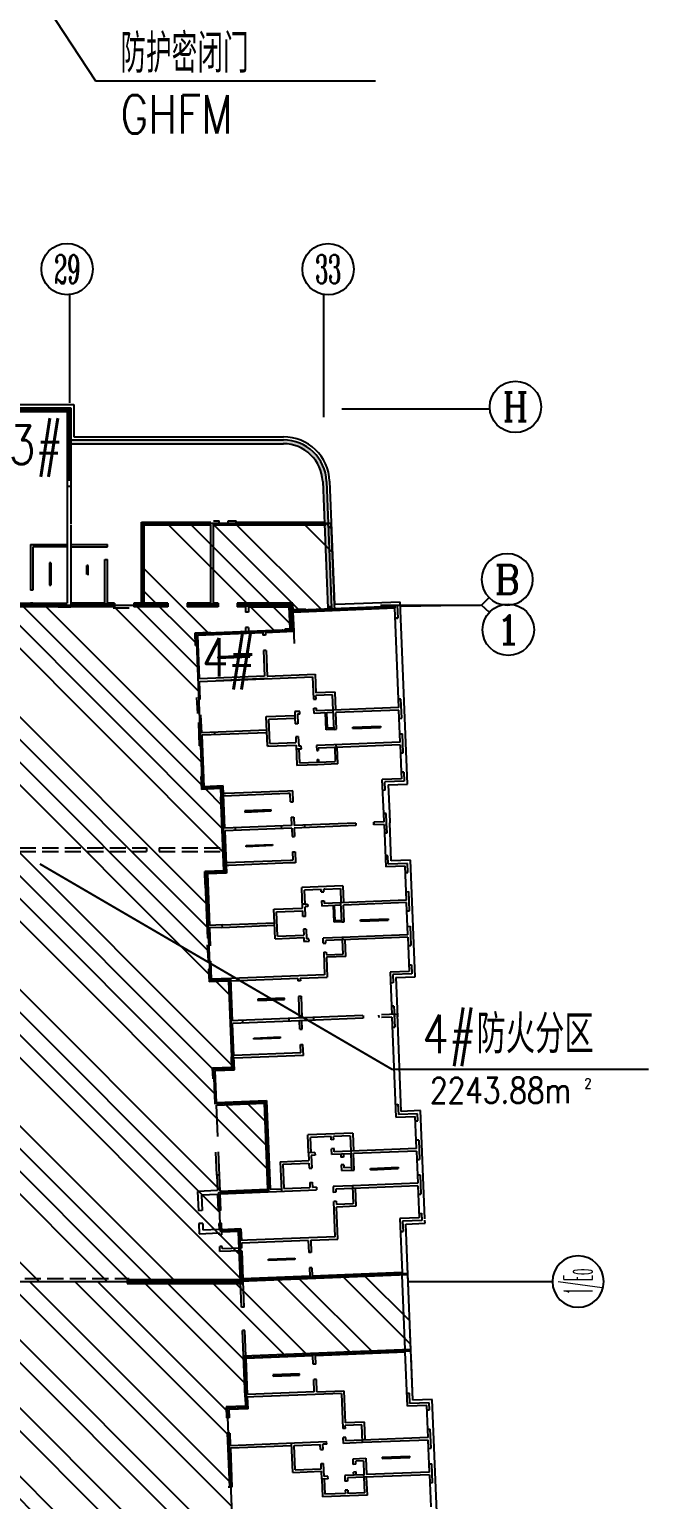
# Model space of a CAD drawing. Extents: x 634182 to 802382, y -1101880 to -864080.
# Drawn here: x 674471 to 684108, y -1045195 to -1022314 of the extents above; entities that cross this region are included whole.
import ezdxf
from ezdxf.enums import TextEntityAlignment as Align

# ---------------------------------------------------------------- set-up
doc = ezdxf.new("R2010")
doc.units = 0
doc.header["$LTSCALE"] = 1000
doc.header["$MEASUREMENT"] = 0
doc.linetypes.add('DASH', pattern=[0.35, 0.25, -0.1])
doc.layers.get('0').update_dxf_attribs({"linetype": 'CONTINUOUS'})
for name, color, linetype in [('AXIS', 3, 'CONTINUOUS'), ('AXIS_TEXT', 7, 'CONTINUOUS'), ('PUB_DIM', 3, 'CONTINUOUS'), ('PUB_TEXT', 7, 'CONTINUOUS'), ('防火分區线', 2, 'CONTINUOUS')]:
    doc.layers.add(name, color=color, linetype=linetype)
doc.styles.add('COMPLEX', font='COMPLEX')
doc.styles.add('DIM_FONT', font='simplex.shx', dxfattribs={"width": 0.8})
doc.styles.add('HZTXT', font='simplex', dxfattribs={"width": 0.8, "bigfont": 'sfont'})
doc.styles.add('Z', font='romans', dxfattribs={"width": 0.8, "bigfont": 'z'})

# ---------------------------------------------------------------- blocks, each defined once
blk = doc.blocks.new('_AXISO')
blk.add_circle((0, 0), 0.5)
at = {"layer": 'AXIS_TEXT', "style": 'COMPLEX', "width": 1.041667}
blk.add_attdef('A', text='', height=0.56, dxfattribs=at).set_placement((-0.25, -0.28), (0.25, -0.28), align=Align.FIT)
blk = doc.blocks.new('_AXISO2')
blk.add_line((0.354, 0.146), (0.5, 0))
blk.add_circle((0, 0.5), 0.5)
at = {"layer": 'AXIS_TEXT', "style": 'COMPLEX', "width": 1.041667}
blk.add_attdef('A', text='', height=0.56, dxfattribs=at).set_placement((-0.25, 0.22), (0.25, 0.22), align=Align.FIT)

msp = doc.modelspace()

# ---------------------------------------------------------------- hatches: boundary and pattern name
at = {"linetype": 'Continuous'}
h = msp.add_hatch(color=256, dxfattribs=at)
h.paths.add_polyline_path([(675116.645, -1028722.39), (675116.645, -1028762.39), (676236.73, -1028762.39), (676236.73, -1028722.39)])
h.paths.add_polyline_path([(676236.73, -1028722.39), (676236.73, -1028762.39), (677316.73, -1028762.39), (677316.73, -1028722.39)])
h.paths.add_polyline_path([(677316.73, -1028722.39), (677316.73, -1028762.39), (678396.73, -1028762.39), (678396.73, -1028722.39)])
h.paths.add_polyline_path([(676236.73, -1028722.39), (676236.73, -1028702.39), (675116.645, -1028702.39), (675116.645, -1028722.39)])
h.paths.add_polyline_path([(677316.73, -1028722.39), (677316.73, -1028702.39), (676236.73, -1028702.39), (676236.73, -1028722.39)])
h.paths.add_polyline_path([(678396.73, -1028722.39), (678396.73, -1028702.39), (677316.73, -1028702.39), (677316.73, -1028722.39)])
h = msp.add_hatch(color=256, dxfattribs=at)
h.paths.add_polyline_path([(678585.477, -1028722.39, 0.061158218), (678422.578, -1028702.39), (678396.73, -1028702.39), (678396.73, -1028722.39)])
h.paths.add_polyline_path([(679076.58, -1029377.59), (679096.596, -1029377.59), (679095.434, -1029348.714, 0.061158218), (679068.9, -1029186.751)])
h = msp.add_hatch(color=256, dxfattribs=at)
h.paths.add_polyline_path([(679075.45, -1029349.518), (679068.9, -1029186.751, 0.26653533), (678585.477, -1028722.39), (678422.578, -1028722.39, -0.402481822)], flags=17)
h.paths.add_polyline_path([(678422.578, -1028722.39), (678396.73, -1028722.39), (678396.73, -1028762.39), (678422.578, -1028762.39, -0.402481822), (679035.482, -1029351.126), (679036.547, -1029377.59), (679076.58, -1029377.59), (679075.45, -1029349.518, 0.402481822)])
h = msp.add_hatch(color=256, dxfattribs=at)
h.paths.add_polyline_path([(679076.58, -1029377.59), (679036.547, -1029377.59), (679061.69, -1030002.39), (679101.723, -1030002.39)])
h.paths.add_polyline_path([(679096.596, -1029377.59), (679076.58, -1029377.59), (679101.723, -1030002.39), (679121.739, -1030002.39)])
h.paths.add_polyline_path([(679121.739, -1030002.39), (679101.723, -1030002.39), (679153.232, -1031282.39), (679173.249, -1031282.39)])
h.paths.add_polyline_path([(679101.723, -1030002.39), (679061.69, -1030002.39), (679113.2, -1031282.39), (679153.232, -1031282.39)])
msp.add_hatch(color=256, dxfattribs=at).paths.add_polyline_path([(679174.724, -1031319.05), (679173.249, -1031282.39), (679113.2, -1031282.39), (679114.772, -1031321.463)])
at = {"layer": '防火分區线'}
h = msp.add_hatch(dxfattribs=at)
h.set_pattern_fill('ANSI34', color=256, scale=2000, angle=90, style=0)
h.set_pattern_definition([(135, (652723.1, -836408.6), (-1060.66, -1060.66), []), (135, (652723.1, -836055), (-1060.66, -1060.66), []), (135, (652723.1, -835701.4), (-1060.66, -1060.66), []), (135, (652723.1, -835347.9), (-1060.66, -1060.66), [])])
h.paths.add_polyline_path([(677466.598, -1034108.553), (677165.729, -1034120.637), (677069.393, -1031722.066), (678569.29, -1031661.722), (678557.275, -1031362.57), (679223.334, -1031335.818), (679220.605, -1031267.872), (679169.778, -1030002.39), (676236.73, -1030002.39), (676236.73, -1031282.39), (672756.645, -1031282.39), (672756.645, -1030982.39), (670956.645, -1030982.39), (670956.645, -1029722.39), (670266.645, -1029722.39), (670266.645, -1030982.39), (670266.645, -1031282.39), (669392.224, -1031282.39), (669392.224, -1041800.258), (672152.224, -1041800.258), (672152.224, -1040780.258), (673352.224, -1040780.258), (673352.224, -1041800.258), (677775.528, -1041800.258), (677774.809, -1041782.359), (677743.507, -1041002.985), (677443.748, -1041015.025), (677419.669, -1040415.508), (678199.041, -1040384.206), (678143.659, -1039005.317), (677364.287, -1039036.62), (677342.616, -1038497.055), (677642.374, -1038485.016), (677586.995, -1037106.133), (677287.236, -1037118.165), (677219.815, -1035439.524), (677519.572, -1035427.485)])
h = msp.add_hatch(dxfattribs=at)
h.set_pattern_fill('ANSI32', color=256, scale=2000, angle=90, style=0)
h.set_pattern_definition([(135, (679150.15, -767878.8), (-530.33, -530.33), []), (135, (679150.15, -767525.26), (-530.33, -530.33), [])])
edge = h.paths.add_edge_path()
edge.add_line((672152.224, -1041800.258), (669392.224, -1041800.258))
edge.add_line((669392.224, -1041800.258), (669392.224, -1045280.258))
edge.add_line((669392.224, -1045280.258), (669812.224, -1045280.258))
edge.add_line((669812.224, -1045280.258), (669812.224, -1045460.258))
edge.add_arc((669812.224, -1045760.258), 300, 0, 90, ccw=False)
edge.add_line((670112.224, -1045760.258), (670292.224, -1045760.258))
edge.add_line((670292.224, -1045760.258), (670292.224, -1049360.258))
edge.add_line((670292.224, -1049360.258), (671732.224, -1049360.258))
edge.add_line((671732.224, -1049360.258), (671732.224, -1049060.258))
edge.add_line((671732.224, -1049060.258), (674072.224, -1049060.258))
edge.add_line((674072.224, -1049060.258), (674072.224, -1052008.258))
edge.add_line((674072.224, -1052008.258), (674080.224, -1052008.258))
edge.add_line((674080.224, -1052008.258), (674080.224, -1055101.698))
edge.add_arc((673282.224, -1054287.575), 1140, 294.4021078, 314.427004, ccw=False)
edge.add_arc((674852.148, -1057748.115), 2660, 114.4021078, 183.5224956)
edge.add_line((672197.173, -1057911.547), (673655.391, -1057854.763))
edge.add_line((673655.391, -1057854.763), (673916.438, -1063016.524))
edge.add_line((673916.438, -1063016.524), (675255.423, -1062964.383))
edge.add_line((675255.423, -1062964.383), (675054.39, -1057800.959))
edge.add_line((675054.39, -1057800.959), (675032.541, -1057240.712))
edge.add_line((675032.541, -1057240.712), (676411.496, -1057187.014))
edge.add_line((676411.496, -1057187.014), (676377.254, -1056307.681))
edge.add_line((676377.254, -1056307.681), (678175.829, -1056237.643))
edge.add_line((678175.829, -1056237.643), (678047.974, -1053060.472))
edge.add_line((678047.974, -1053060.472), (677927.738, -1053065.302))
edge.add_line((677927.738, -1053065.302), (677831.422, -1050667.235))
edge.add_line((677831.422, -1050667.235), (678131.182, -1050655.195))
edge.add_line((678131.182, -1050655.195), (678078.208, -1049336.256))
edge.add_line((678078.208, -1049336.256), (677778.449, -1049348.295))
edge.add_line((677778.449, -1049348.295), (677711.028, -1047669.654))
edge.add_line((677711.028, -1047669.654), (678010.785, -1047657.615))
edge.add_line((678010.785, -1047657.615), (677955.402, -1046278.732))
edge.add_line((677955.402, -1046278.732), (677655.644, -1046290.772))
edge.add_line((677655.644, -1046290.772), (677554.512, -1043772.802))
edge.add_line((677554.512, -1043772.802), (677854.27, -1043760.762))
edge.add_line((677854.27, -1043760.762), (677822.967, -1042981.388))
edge.add_line((677822.967, -1042981.388), (680408.883, -1042877.527))
edge.add_line((680408.883, -1042877.527), (680360.725, -1041678.498))
edge.add_line((680360.725, -1041678.498), (677774.809, -1041782.359))
edge.add_line((677774.809, -1041782.359), (677775.528, -1041800.258))
edge.add_line((677775.528, -1041800.258), (673352.224, -1041800.258))
edge.add_line((673352.224, -1041800.258), (673352.224, -1040780.258))
edge.add_line((673352.224, -1040780.258), (672152.224, -1040780.258))
edge.add_line((672152.224, -1040780.258), (672152.224, -1041800.258))

# ---------------------------------------------------------------- linework, layer by layer
for p, q in [((673260.973, -1019688.548), (675500.191, -1023117.288)), ((675500.191, -1023117.288), (679856.534, -1023117.288)), ((672808.645, -1028154.39), (675164.645, -1028154.39)), ((672856.645, -1028202.39), (675116.645, -1028202.39)), ((674916.645, -1028202.39), (674916.645, -1028262.39)), ((675116.645, -1028202.39), (675116.645, -1030012.39)), ((675164.645, -1028154.39), (675164.645, -1028654.39)), ((673936.645, -1028262.39), (675056.645, -1028262.39)), ((675056.645, -1028262.39), (675056.645, -1031242.39)), ((675116.645, -1028702.39), (678424.156, -1028702.39)), ((675164.645, -1028654.39), (678424.156, -1028654.39)), ((675116.645, -1028762.39), (678424.156, -1028762.39)), ((675056.645, -1029322.39), (675116.645, -1029322.39)), ((679035.482, -1029351.126), (679114.772, -1031321.463)), ((679095.434, -1029348.714), (679174.724, -1031319.05)), ((679143.395, -1029346.783), (679220.677, -1031267.212)), ((675056.645, -1029422.39), (675116.645, -1029422.39)), ((675116.645, -1030032.39), (675116.645, -1031302.39)), ((675116.645, -1030032.39), (675116.645, -1031302.39)), ((676216.73, -1029982.39), (677296.747, -1029982.39)), ((676216.73, -1031242.39), (676216.73, -1029982.39)), ((676256.73, -1030022.39), (677296.745, -1030022.39)), ((676256.73, -1031242.39), (676256.73, -1030022.39)), ((677296.731, -1030302.39), (677296.745, -1030022.39)), ((677336.73, -1029962.39), (677426.73, -1029962.39)), ((677336.73, -1030022.39), (679082.511, -1030022.39)), ((677336.73, -1031242.39), (677336.73, -1030022.39)), ((677426.73, -1030002.39), (677426.73, -1029962.39)), ((677426.73, -1030002.39), (677566.73, -1030002.39)), ((677566.73, -1030002.39), (677566.73, -1029962.39)), ((677566.73, -1029962.39), (677686.73, -1029962.39)), ((677686.73, -1029982.39), (677686.73, -1029962.39)), ((677686.73, -1029982.39), (679080.902, -1029982.39)), ((677296.73, -1031242.39), (677296.73, -1030302.39)), ((674486.645, -1030328.39), (674486.645, -1031042.39)), ((674486.645, -1030328.39), (675056.645, -1030328.39)), ((674526.645, -1030368.39), (674526.645, -1031042.39)), ((675056.645, -1030368.39), (674526.645, -1030368.39)), ((674916.645, -1030328.39), (675056.645, -1030328.39)), ((675056.645, -1030368.39), (674916.645, -1030368.39)), ((675116.641, -1030328.39), (675686.645, -1030328.39)), ((675116.641, -1030368.39), (675686.645, -1030368.39)), ((675686.645, -1030368.39), (675686.645, -1030328.39)), ((674786.645, -1030618.39), (674786.645, -1030962.39)), ((674806.645, -1030618.39), (674786.645, -1030618.39)), ((674806.645, -1030618.39), (674806.645, -1030962.39)), ((675386.641, -1030656.39), (675366.641, -1030656.39)), ((675366.641, -1030799.16), (675366.641, -1030656.39)), ((675386.641, -1030806.39), (675386.641, -1030656.39)), ((675646.645, -1031262.39), (675646.645, -1030562.39)), ((675646.645, -1030562.39), (675686.645, -1030562.39)), ((675686.645, -1031262.39), (675686.645, -1030562.39)), ((674786.645, -1030962.39), (674806.645, -1030962.39)), ((674526.645, -1031042.39), (674486.645, -1031042.39)), ((680241.045, -1031226.887), (679241.992, -1031267.013)), ((680355.124, -1034060.593), (680241.045, -1031226.887)), ((674026.645, -1031242.39), (674486.645, -1031242.39)), ((675116.645, -1031302.39), (674026.645, -1031302.39)), ((674526.645, -1031242.39), (674486.645, -1031242.39)), ((674486.645, -1031242.39), (674486.645, -1031242.39)), ((674526.645, -1031242.39), (674526.645, -1031242.39)), ((674526.645, -1031242.39), (674926.645, -1031242.39)), ((674916.645, -1031242.39), (674916.645, -1031302.39)), ((674916.645, -1031242.39), (675056.645, -1031242.39)), ((674916.645, -1031302.39), (675116.645, -1031302.39)), ((674926.645, -1031242.39), (675056.645, -1031242.39)), ((674926.645, -1031302.39), (675116.645, -1031302.39)), ((675636.645, -1031242.39), (675116.645, -1031242.39)), ((675796.687, -1031302.39), (675116.645, -1031302.39)), ((675796.687, -1031242.39), (675676.645, -1031242.39)), ((676216.73, -1031242.39), (676096.687, -1031242.39)), ((676626.73, -1031302.39), (676096.687, -1031302.39)), ((676626.73, -1031242.39), (676256.73, -1031242.39)), ((676626.73, -1031242.39), (676626.73, -1031302.39)), ((676926.73, -1031242.39), (676926.73, -1031302.39)), ((677296.73, -1031242.39), (676926.73, -1031242.39)), ((677406.671, -1031302.39), (676926.73, -1031302.39)), ((677406.671, -1031242.39), (677336.73, -1031242.39)), ((677406.671, -1031242.39), (677406.671, -1031302.39)), ((678571.186, -1031242.39), (677706.671, -1031242.39)), ((677706.671, -1031242.39), (677706.671, -1031302.39)), ((677832.73, -1031302.39), (677706.671, -1031302.39)), ((677832.73, -1031302.39), (677832.73, -1031382.386)), ((677880.73, -1031382.386), (677832.73, -1031382.386)), ((677880.73, -1031302.39), (677880.73, -1031382.386)), ((677880.73, -1031302.39), (678513.519, -1031302.39)), ((678527.242, -1031643.398), (678513.519, -1031302.39)), ((678536.488, -1031343.388), (678766.303, -1031334.158)), ((678548.528, -1031643.146), (678536.488, -1031343.388)), ((678558.826, -1031682.16), (678542.336, -1031272.39)), ((678596.402, -1031869.018), (678571.186, -1031242.39)), ((678578.061, -1031381.75), (680156.789, -1031318.342)), ((678590.104, -1031681.509), (678578.061, -1031381.75)), ((678767.908, -1031374.125), (678766.303, -1031334.158)), ((679995.312, -1031284.795), (680195.151, -1031276.769)), ((679996.918, -1031324.763), (679995.312, -1031284.795)), ((680218.993, -1032867.094), (680156.789, -1031318.342)), ((680195.151, -1031276.769), (680203.178, -1031476.609)), ((677049.736, -1031703.344), (677289.543, -1031693.712)), ((677289.543, -1031693.712), (677291.148, -1031733.68)), ((677880.73, -1031622.386), (677832.73, -1031622.386)), ((677832.73, -1031622.386), (677832.73, -1031670.381)), ((677880.73, -1031622.386), (677880.73, -1031670.381)), ((678144.463, -1031699.407), (678590.104, -1031681.509)), ((678548.528, -1031643.146), (678448.609, -1031647.159)), ((678448.609, -1031647.159), (678450.214, -1031687.127)), ((680203.178, -1031476.609), (680163.21, -1031478.214)), ((680163.21, -1031478.214), (680203.178, -1031476.609)), ((677057.763, -1031903.183), (677049.736, -1031703.344)), ((677057.763, -1031903.183), (677097.731, -1031901.577)), ((677057.763, -1031903.183), (677097.731, -1031901.577)), ((677091.309, -1031741.706), (678104.495, -1031701.013)), ((677291.148, -1031733.68), (677091.309, -1031741.706)), ((677118.599, -1032421.16), (677091.309, -1031741.706)), ((678104.493, -1031701.013), (678104.493, -1031701.013)), ((678104.495, -1031701.013), (678106.101, -1031740.98)), ((678144.463, -1031699.407), (678146.068, -1031739.375)), ((677898.716, -1032061.271), (677405.074, -1032079.886)), ((677405.074, -1032079.886), (677405.877, -1032099.87)), ((677405.877, -1032099.87), (677899.518, -1032081.255)), ((677899.518, -1032081.255), (677898.716, -1032061.271)), ((678115.732, -1031980.787), (678131.785, -1032380.466)), ((678155.7, -1031979.182), (678171.753, -1032378.86)), ((678130.18, -1032340.498), (678131.785, -1032380.466)), ((678170.147, -1032338.893), (678171.753, -1032378.86)), ((678171.753, -1032378.86), (678917.152, -1032348.922)), ((678917.152, -1032348.922), (678928.79, -1032638.689)), ((678131.785, -1032380.466), (677118.599, -1032421.16)), ((677120.204, -1032461.127), (678878.789, -1032390.495)), ((677131.441, -1032740.902), (677120.204, -1032461.127)), ((678173.358, -1032418.828), (677379.995, -1032450.693)), ((678878.789, -1032390.495), (678892.835, -1032740.213)), ((678892.833, -1032740.213), (678932.8, -1032738.608)), ((679228.546, -1032626.649), (678928.79, -1032638.689)), ((679190.183, -1032668.222), (678930.392, -1032678.656)), ((678932.8, -1032738.608), (678930.392, -1032678.656)), ((679199.815, -1032908.029), (679190.183, -1032668.222)), ((679239.782, -1032906.424), (679228.546, -1032626.649)), ((680253.748, -1032735.694), (680213.78, -1032737.299)), ((680213.78, -1032737.299), (680253.748, -1032735.694)), ((680265.811, -1033035.35), (680253.748, -1032735.694)), ((677152.31, -1033260.483), (677141.073, -1032980.708)), ((678157.065, -1033009.958), (678602.706, -1032992.06)), ((678175.526, -1033469.588), (678157.065, -1033009.958)), ((678198.638, -1033048.321), (678604.311, -1033032.027)), ((678213.888, -1033428.015), (678198.638, -1033048.321)), ((678680.234, -1032928.897), (678600.298, -1032932.108)), ((678600.298, -1032932.108), (678604.311, -1033032.027)), ((678604.311, -1033032.027), (678607.923, -1033121.955)), ((678681.839, -1032968.865), (678641.871, -1032970.47)), ((678641.871, -1032970.47), (678647.891, -1033120.35)), ((678681.839, -1032968.865), (678680.234, -1032928.897)), ((678898.451, -1032880.101), (678938.419, -1032878.495)), ((678901.662, -1032960.036), (678898.451, -1032880.101)), ((679201.42, -1032947.997), (678901.662, -1032960.036)), ((678940.024, -1032918.463), (678938.419, -1032878.495)), ((680218.993, -1032867.094), (678940.024, -1032918.463)), ((679091.951, -1033212.603), (679081.517, -1032952.812)), ((679111.132, -1033191.816), (679101.5, -1032952.01)), ((679211.854, -1033207.787), (679199.815, -1032908.029)), ((680220.598, -1032907.062), (679241.388, -1032946.391)), ((679251.822, -1033206.182), (679241.388, -1032946.391)), ((680240.772, -1033406.655), (680220.598, -1032907.062)), ((680225.843, -1033036.956), (680265.811, -1033035.35)), ((677145.889, -1033100.612), (677105.921, -1033102.217)), ((677105.921, -1033102.217), (677145.889, -1033100.612)), ((677120.368, -1033461.927), (677105.921, -1033102.217)), ((678165.493, -1033219.789), (677152.31, -1033260.483)), ((678167.098, -1033259.757), (677153.915, -1033300.451)), ((677352.149, -1033252.456), (677353.754, -1033292.424)), ((678165.493, -1033219.789), (678165.493, -1033219.789)), ((678167.098, -1033259.757), (678167.098, -1033259.757)), ((678647.891, -1033120.35), (678607.923, -1033121.955)), ((679211.854, -1033207.787), (679091.951, -1033212.603)), ((679211.052, -1033187.803), (679111.132, -1033191.816)), ((679211.854, -1033207.787), (679251.822, -1033206.182)), ((679502.816, -1033176.085), (679934.468, -1033158.748)), ((679503.619, -1033196.069), (679502.816, -1033176.085)), ((679503.619, -1033196.069), (679935.271, -1033178.732)), ((679934.468, -1033158.748), (679935.271, -1033178.732)), ((680235.475, -1033276.762), (680275.443, -1033275.157)), ((680287.452, -1033574.817), (680275.443, -1033275.157)), ((677160.336, -1033460.322), (677120.368, -1033461.927)), ((677120.368, -1033461.927), (677160.336, -1033460.322)), ((677160.336, -1033460.322), (677120.368, -1033461.927)), ((677153.915, -1033300.451), (677186.02, -1034099.806)), ((678175.526, -1033469.588), (678621.167, -1033451.689)), ((678195.51, -1033468.785), (678175.526, -1033469.588)), ((678213.888, -1033428.015), (678619.561, -1033411.721)), ((678655.917, -1033320.188), (678615.949, -1033321.794)), ((678615.949, -1033321.794), (678619.561, -1033411.721)), ((678618.759, -1033391.737), (678619.561, -1033411.721)), ((678621.167, -1033451.689), (678634.009, -1033771.431)), ((678623.574, -1033511.641), (678703.51, -1033508.43)), ((678655.917, -1033320.188), (678661.937, -1033470.068)), ((678701.905, -1033468.462), (678661.937, -1033470.068)), ((678663.542, -1033510.035), (678672.371, -1033729.858)), ((678703.51, -1033508.43), (678701.905, -1033468.462)), ((679211.494, -1033447.995), (678941.711, -1033458.831)), ((678941.711, -1033458.831), (678944.922, -1033538.766)), ((680242.269, -1033446.627), (678963.301, -1033497.996)), ((678963.301, -1033497.996), (678964.906, -1033537.964)), ((680240.772, -1033406.655), (679211.494, -1033447.995)), ((679223.091, -1033487.562), (679231.92, -1033707.384)), ((679241.47, -1033446.791), (679243.075, -1033486.759)), ((679273.493, -1033745.747), (679263.059, -1033485.956)), ((680242.269, -1033446.627), (680259.524, -1033876.181)), ((678672.371, -1033729.858), (679231.92, -1033707.384)), ((678944.922, -1033538.766), (678964.906, -1033537.964)), ((678950.54, -1033678.653), (678970.524, -1033677.851)), ((678950.54, -1033678.653), (678952.146, -1033718.621)), ((679273.493, -1033745.747), (678953.751, -1033758.589)), ((678970.524, -1033677.851), (678972.13, -1033717.819)), ((680287.452, -1033574.817), (680247.482, -1033576.422)), ((680247.483, -1033576.422), (680287.452, -1033574.817)), ((677179.599, -1033939.935), (677139.632, -1033941.54)), ((677179.599, -1033939.935), (677139.632, -1033941.54)), ((677139.632, -1033941.54), (677147.658, -1034141.378)), ((678953.751, -1033758.589), (678634.009, -1033771.431)), ((680263.539, -1033976.2), (679963.781, -1033988.24)), ((680299.49, -1033874.576), (680259.522, -1033876.181)), ((680259.523, -1033876.181), (680299.49, -1033874.576)), ((680259.523, -1033876.181), (680263.539, -1033976.2)), ((680299.49, -1033874.576), (680305.112, -1034014.563)), ((677447.416, -1034129.339), (677147.658, -1034141.378)), ((677485.779, -1034087.767), (677186.02, -1034099.806)), ((677447.416, -1034129.339), (677452.633, -1034259.236)), ((677512.266, -1034747.24), (677485.779, -1034087.767)), ((677530.565, -1034206.065), (677490.597, -1034207.67)), ((678491.397, -1034207.506), (677492.203, -1034247.638)), ((678489.792, -1034167.537), (677530.562, -1034206.061)), ((678569.727, -1034164.328), (678489.792, -1034167.538)), ((678531.365, -1034205.901), (678491.397, -1034207.506)), ((678536.579, -1034335.796), (678531.365, -1034205.901)), ((678576.547, -1034334.191), (678569.727, -1034164.328)), ((679985.051, -1034517.812), (679963.781, -1033988.24)), ((680010.571, -1034156.497), (679970.603, -1034158.103)), ((680305.112, -1034014.563), (680005.354, -1034026.602)), ((680010.571, -1034156.497), (680005.354, -1034026.602)), ((680055.242, -1034072.637), (680355.124, -1034060.593)), ((680055.242, -1034072.637), (680072.98, -1034514.281)), ((677452.633, -1034259.236), (677492.601, -1034257.631)), ((677493.57, -1035278.413), (677452.636, -1034259.236)), ((678536.579, -1034335.796), (678576.547, -1034334.191)), ((678233.294, -1034458.066), (677821.626, -1034474.6)), ((677821.626, -1034474.6), (677822.429, -1034494.584)), ((677822.429, -1034494.584), (678234.097, -1034478.05)), ((678234.097, -1034478.05), (678233.294, -1034458.066)), ((678546.211, -1034575.603), (678586.179, -1034573.998)), ((678546.211, -1034575.603), (678586.179, -1034573.998)), ((678546.211, -1034575.603), (678551.428, -1034705.503)), ((678546.214, -1034575.603), (678546.211, -1034575.603)), ((678586.179, -1034573.998), (678591.396, -1034703.897)), ((678586.181, -1034573.998), (678586.179, -1034573.998)), ((679550.772, -1034665.365), (678591.396, -1034703.897)), ((679550.772, -1034665.365), (679552.377, -1034705.324)), ((679990.268, -1034647.713), (679830.397, -1034654.134)), ((679830.397, -1034654.134), (679832.002, -1034694.093)), ((679832.004, -1034694.093), (679830.399, -1034654.134)), ((679985.051, -1034517.812), (680025.018, -1034516.207)), ((680025.019, -1034516.207), (679985.051, -1034517.813)), ((679990.268, -1034647.713), (679985.051, -1034517.813)), ((680031.038, -1034666.087), (680025.019, -1034516.207)), ((680037.06, -1034815.962), (680031.038, -1034666.087)), ((680072.98, -1034514.281), (680079, -1034664.161)), ((680102.766, -1035255.677), (680079, -1034664.16)), ((678551.428, -1034705.503), (677512.266, -1034747.24)), ((678553.033, -1034745.462), (677513.873, -1034787.199)), ((677513.873, -1034787.199), (677540.36, -1035446.667)), ((677672.137, -1034740.814), (677673.742, -1034780.782)), ((678391.557, -1034711.918), (678393.162, -1034751.887)), ((678553.033, -1034745.462), (678558.25, -1034875.357)), ((678558.25, -1034875.357), (678598.218, -1034873.752)), ((678558.25, -1034875.358), (678598.218, -1034873.753)), ((678558.25, -1034875.358), (678598.218, -1034873.753)), ((678558.253, -1034875.358), (678558.25, -1034875.358)), ((678558.253, -1034875.357), (678598.221, -1034873.752)), ((679552.377, -1034705.324), (678593.001, -1034743.857)), ((678593.001, -1034743.857), (678598.218, -1034873.752)), ((678598.221, -1034873.752), (678598.218, -1034873.753)), ((678751.272, -1034697.47), (678752.878, -1034737.44)), ((679991.875, -1034687.672), (679832.002, -1034694.093)), ((679991.875, -1034687.672), (680018.362, -1035347.139)), ((679997.092, -1034817.567), (680037.06, -1034815.962)), ((680037.06, -1034815.962), (679997.092, -1034817.567)), ((676492.224, -1035050.258), (676492.224, -1035110.258)), ((677843.297, -1035014.161), (678254.965, -1034997.627)), ((677844.099, -1035034.145), (677843.297, -1035014.161)), ((678255.768, -1035017.611), (677844.099, -1035034.145)), ((678254.965, -1034997.627), (678255.768, -1035017.611)), ((678567.882, -1035115.165), (678607.85, -1035113.559)), ((678567.885, -1035115.164), (678607.852, -1035113.559)), ((678567.885, -1035115.164), (678573.102, -1035245.059)), ((678607.852, -1035113.559), (678614.675, -1035283.422)), ((677533.538, -1035276.804), (677493.57, -1035278.409)), ((677493.57, -1035278.413), (677533.538, -1035276.808)), ((677498.787, -1035408.305), (677493.57, -1035278.409)), ((678533.134, -1035246.665), (677533.94, -1035286.796)), ((677575.512, -1035325.159), (677535.545, -1035326.764)), ((678534.739, -1035286.634), (677575.51, -1035325.163)), ((678573.102, -1035245.059), (678533.134, -1035246.665)), ((678614.675, -1035283.422), (678534.739, -1035286.633)), ((680051.508, -1035175.672), (680011.54, -1035177.277)), ((680318.121, -1035335.1), (680018.362, -1035347.139)), ((680056.785, -1035307.06), (680051.508, -1035175.672)), ((680356.483, -1035293.526), (680056.785, -1035307.06)), ((680402.518, -1035243.638), (680102.766, -1035255.677)), ((680339.39, -1035864.675), (680318.121, -1035335.1)), ((680362.101, -1035433.406), (680356.483, -1035293.526)), ((680475.398, -1037058.179), (680402.518, -1035243.638)), ((677498.787, -1035408.305), (677199.029, -1035420.344)), ((677207.055, -1035620.186), (677199.029, -1035420.344)), ((677540.36, -1035446.667), (677240.602, -1035458.707)), ((677240.602, -1035458.707), (677272.707, -1036258.064)), ((680322.133, -1035435.011), (680362.101, -1035433.406)), ((677247.023, -1035618.581), (677207.055, -1035620.186)), ((677247.023, -1035618.581), (677207.055, -1035620.186)), ((677207.055, -1035620.186), (677240.766, -1036459.507)), ((679349.746, -1035644.213), (678710.261, -1035669.898)), ((678710.663, -1035679.89), (678710.261, -1035669.898)), ((678723.103, -1035989.64), (678710.663, -1035679.89)), ((679011.625, -1035697.826), (678751.834, -1035708.26)), ((678760.663, -1035928.083), (678751.834, -1035708.26)), ((679013.23, -1035737.794), (679011.625, -1035697.826)), ((679013.23, -1035737.794), (679053.198, -1035736.188)), ((679071.577, -1035695.418), (679051.593, -1035696.221)), ((679053.198, -1035736.188), (679051.593, -1035696.221)), ((679071.577, -1035695.418), (679311.383, -1035685.786)), ((679071.577, -1035695.418), (679071.577, -1035695.418)), ((679071.577, -1035695.418), (679071.577, -1035695.418)), ((679091.56, -1035694.615), (679091.56, -1035694.615)), ((679311.383, -1035685.786), (679320.212, -1035905.609)), ((679349.746, -1035644.213), (679360.18, -1035904.004)), ((680334.177, -1035734.879), (680374.145, -1035733.274)), ((680386.181, -1036032.932), (680374.145, -1035733.274)), ((678277.463, -1036007.539), (678723.103, -1035989.64)), ((678285.89, -1036217.369), (678277.463, -1036007.539)), ((678319.036, -1036045.901), (678724.709, -1036029.608)), ((678760.663, -1035928.083), (678720.696, -1035929.688)), ((678728.321, -1036119.535), (678724.709, -1036029.608)), ((678760.663, -1035928.083), (678800.631, -1035926.478)), ((678760.663, -1035928.083), (678760.663, -1035928.083)), ((678802.236, -1035966.445), (678762.269, -1035968.051)), ((678768.288, -1036117.93), (678762.269, -1035968.051)), ((678800.631, -1035926.478), (678802.236, -1035966.445)), ((679018.849, -1035877.681), (679058.816, -1035876.076)), ((679018.849, -1035877.681), (679022.059, -1035957.616)), ((679321.817, -1035945.577), (679022.059, -1035957.616)), ((679058.816, -1035876.076), (679060.422, -1035916.043)), ((680339.39, -1035864.675), (679060.422, -1035916.043)), ((679212.348, -1036210.183), (679201.914, -1035950.393)), ((679231.53, -1036189.397), (679221.898, -1035949.59)), ((679332.252, -1036205.367), (679320.212, -1035905.609)), ((680340.996, -1035904.642), (679361.785, -1035943.972)), ((679372.219, -1036203.762), (679361.785, -1035943.972)), ((680361.062, -1036404.24), (680340.996, -1035904.642)), ((680346.213, -1036034.537), (680386.181, -1036032.932)), ((677472.546, -1036250.038), (677272.707, -1036258.064)), ((677464.16, -1036290.406), (678287.496, -1036257.337)), ((677472.546, -1036250.037), (678285.89, -1036217.369)), ((677472.546, -1036250.037), (677472.546, -1036250.037)), ((677474.151, -1036290.005), (677472.546, -1036250.037)), ((678295.923, -1036467.168), (678285.89, -1036217.369)), ((678334.286, -1036425.595), (678319.036, -1036045.901)), ((678768.288, -1036117.93), (678728.321, -1036119.535)), ((679332.252, -1036205.367), (679212.348, -1036210.183)), ((679331.449, -1036185.384), (679231.53, -1036189.397)), ((679332.252, -1036205.367), (679372.219, -1036203.762)), ((679623.106, -1036173.669), (680054.758, -1036156.332)), ((679623.909, -1036193.653), (679623.106, -1036173.669)), ((679623.909, -1036193.653), (680055.561, -1036176.316)), ((680054.758, -1036156.332), (680055.561, -1036176.316)), ((677280.734, -1036457.901), (677240.766, -1036459.506)), ((677240.766, -1036459.507), (677280.734, -1036457.902)), ((677280.734, -1036457.902), (677240.766, -1036459.507)), ((677474.151, -1036290.005), (677274.313, -1036298.031)), ((677274.313, -1036298.031), (677285.549, -1036577.804)), ((677280.734, -1036457.902), (677280.734, -1036457.902)), ((678295.923, -1036467.168), (678741.564, -1036449.269)), ((678334.286, -1036425.595), (678739.959, -1036409.302)), ((678776.315, -1036317.769), (678736.347, -1036319.374)), ((678736.347, -1036319.374), (678739.959, -1036409.302)), ((678741.564, -1036449.269), (678743.972, -1036509.221)), ((678776.315, -1036317.769), (678782.334, -1036467.648)), ((678822.302, -1036466.043), (678782.334, -1036467.648)), ((678823.908, -1036506.01), (678822.302, -1036466.043)), ((679331.891, -1036445.575), (679042.125, -1036457.214)), ((679045.336, -1036537.149), (679042.125, -1036457.214)), ((680362.667, -1036444.207), (679083.698, -1036495.576)), ((679085.303, -1036535.544), (679083.698, -1036495.576)), ((680361.062, -1036404.24), (679331.891, -1036445.575)), ((679341.883, -1036445.174), (679343.489, -1036485.142)), ((679352.318, -1036704.965), (679343.489, -1036485.142)), ((679393.891, -1036743.327), (679383.456, -1036483.537)), ((680355.844, -1036274.344), (680395.812, -1036272.738)), ((680362.667, -1036444.207), (680383.937, -1036973.781)), ((680395.812, -1036272.738), (680407.851, -1036572.49)), ((677225.598, -1036580.213), (677225.598, -1036580.213)), ((678743.972, -1036509.221), (678823.908, -1036506.01)), ((678783.94, -1036507.616), (678743.972, -1036509.221)), ((679045.336, -1036537.149), (679085.303, -1036535.544)), ((679050.954, -1036677.036), (679090.922, -1036675.431)), ((679050.954, -1036677.036), (679065, -1037026.746)), ((679090.922, -1036675.431), (679092.527, -1036715.399)), ((679092.527, -1036715.399), (679352.318, -1036704.965)), ((680367.884, -1036574.095), (680407.851, -1036572.49)), ((677299.997, -1036937.514), (677260.029, -1036939.119)), ((677260.029, -1036939.117), (677268.055, -1037138.959)), ((677306.418, -1037097.388), (677295.181, -1036817.611)), ((679393.891, -1036743.327), (679094.132, -1036755.367)), ((679094.132, -1036755.367), (679106.573, -1037065.108)), ((680379.924, -1036873.87), (680419.892, -1036872.264)), ((680419.892, -1036872.264), (680425.51, -1037012.144)), ((677567.814, -1037126.919), (677268.055, -1037138.959)), ((677606.176, -1037085.346), (677306.418, -1037097.386)), ((677567.814, -1037126.919), (677573.031, -1037256.815)), ((679065, -1037026.746), (677606.174, -1037085.338)), ((677632.663, -1037744.815), (677606.176, -1037085.346)), ((678646.941, -1037083.569), (677607.779, -1037125.306)), ((677645.336, -1037063.745), (677645.338, -1037063.745)), ((678646.941, -1037083.569), (678648.546, -1037123.537)), ((678686.909, -1037081.964), (679106.573, -1037065.108)), ((678686.909, -1037081.964), (678688.514, -1037121.932)), ((680383.937, -1036973.781), (680084.178, -1036985.82)), ((680084.178, -1036985.82), (680110.665, -1037645.288)), ((680130.969, -1037154.077), (680091.001, -1037155.682)), ((680425.51, -1037012.144), (680125.752, -1037024.184)), ((680125.752, -1037024.184), (680130.969, -1037154.077)), ((680175.639, -1037070.219), (680475.398, -1037058.179)), ((680175.639, -1037070.219), (680200.199, -1037681.715)), ((677573.031, -1037256.811), (677612.999, -1037255.205)), ((677612.999, -1037255.21), (677573.031, -1037256.815)), ((677573.031, -1037256.815), (677615.169, -1038305.96)), ((678439.158, -1037392.16), (678027.49, -1037408.695)), ((678027.49, -1037408.695), (678028.293, -1037428.679)), ((678028.293, -1037428.679), (678439.961, -1037412.144)), ((678439.961, -1037412.144), (678439.158, -1037392.16)), ((678658.178, -1037363.344), (678671.823, -1037703.078)), ((678698.146, -1037361.738), (678711.791, -1037701.472)), ((678699.751, -1037401.706), (678698.948, -1037381.722)), ((678699.751, -1037401.706), (678699.751, -1037401.706)), ((677627.446, -1037614.92), (677587.478, -1037616.525)), ((680198.592, -1037641.743), (679950.792, -1037651.696)), ((680105.448, -1037515.392), (680145.416, -1037513.787)), ((680145.416, -1037513.787), (680105.448, -1037515.392)), ((680145.416, -1037513.787), (680152.238, -1037683.642)), ((680259.271, -1039152.532), (680198.592, -1037641.743)), ((679662.928, -1037663.258), (677592.695, -1037746.407)), ((678673.428, -1037743.04), (677634.266, -1037784.777)), ((677654.332, -1038284.371), (677634.266, -1037784.777)), ((677794.137, -1037778.356), (677792.532, -1037738.381)), ((678513.559, -1037749.461), (678511.954, -1037709.502)), ((679664.534, -1037703.233), (678673.428, -1037743.04)), ((678678.645, -1037872.933), (678673.428, -1037743.04)), ((678678.645, -1037872.933), (678718.613, -1037871.328)), ((678718.613, -1037871.328), (678713.396, -1037741.435)), ((678891.643, -1037694.236), (678893.248, -1037734.211)), ((679672.623, -1037702.908), (679671.017, -1037662.933)), ((679912.429, -1037693.276), (679910.824, -1037653.301)), ((679912.429, -1037693.276), (679912.429, -1037693.273)), ((680112.268, -1037685.25), (679952.397, -1037691.671)), ((680112.268, -1037685.25), (680174.874, -1039243.993)), ((680118.689, -1037845.121), (680158.657, -1037843.516)), ((680150.631, -1037643.675), (680158.657, -1037843.516)), ((677963.692, -1038011.737), (678375.36, -1037995.203)), ((677964.495, -1038031.721), (677963.692, -1038011.737)), ((678376.163, -1038015.187), (677964.495, -1038031.721)), ((678375.36, -1037995.203), (678376.163, -1038015.187)), ((677655.135, -1038304.358), (677615.167, -1038305.963)), ((677621.588, -1038465.834), (677615.167, -1038305.963)), ((678693.494, -1038242.634), (677654.332, -1038284.371)), ((677663.161, -1038504.197), (677655.135, -1038304.358)), ((678735.067, -1038280.996), (677655.937, -1038324.338)), ((678688.277, -1038112.74), (678728.245, -1038111.135)), ((678693.494, -1038242.634), (678688.277, -1038112.74)), ((678735.067, -1038280.996), (678728.245, -1038111.135)), ((677321.83, -1038477.874), (677621.588, -1038465.834)), ((677328.652, -1038647.737), (677321.83, -1038477.874)), ((677363.403, -1038516.236), (677663.161, -1038504.197)), ((677383.469, -1039015.834), (677363.403, -1038516.236)), ((677368.62, -1038646.132), (677328.652, -1038647.737)), ((677383.469, -1039015.834), (678162.84, -1038984.531)), ((678162.84, -1038984.531), (678218.222, -1040363.419)), ((677385.074, -1039055.801), (678124.478, -1039026.104)), ((677404.738, -1039545.407), (677385.074, -1039055.801)), ((678124.478, -1039026.104), (678178.254, -1040365.024)), ((680166.845, -1039044.154), (680206.815, -1039042.548)), ((680166.847, -1039044.154), (680166.847, -1039044.154)), ((680174.874, -1039243.993), (680474.632, -1039231.954)), ((680206.815, -1039042.548), (680213.236, -1039202.419)), ((680512.995, -1039190.38), (680213.236, -1039202.419)), ((680559.083, -1039140.49), (680259.271, -1039152.532)), ((680494.698, -1039731.551), (680474.632, -1039231.954)), ((680517.409, -1039300.292), (680512.995, -1039190.38)), ((680626.687, -1040826.465), (680559.083, -1039140.49)), ((680477.441, -1039301.897), (680517.409, -1039300.292)), ((679504.251, -1039491.105), (678804.814, -1039519.197)), ((678816.051, -1039798.972), (678804.814, -1039519.197)), ((679166.13, -1039544.717), (678846.388, -1039557.56)), ((678856.019, -1039797.367), (678846.388, -1039557.56)), ((679168.136, -1039594.678), (679166.13, -1039544.717)), ((679208.104, -1039593.073), (679168.136, -1039594.678)), ((679465.888, -1039532.678), (679206.097, -1039543.112)), ((679208.104, -1039593.073), (679206.097, -1039543.112)), ((679465.888, -1039532.678), (679475.52, -1039772.485)), ((679504.251, -1039491.105), (679515.487, -1039770.88)), ((680529.449, -1039600.05), (680489.481, -1039601.656)), ((680529.449, -1039600.05), (680541.488, -1039899.808)), ((677388.85, -1040146.529), (677374.402, -1039786.818)), ((677438.85, -1040394.722), (677414.37, -1039785.213)), ((678375.227, -1039936.774), (678820.867, -1039918.876)), ((678915.971, -1039794.959), (678816.051, -1039798.972)), ((678816.051, -1039798.972), (678820.867, -1039918.876)), ((678917.576, -1039834.927), (678857.624, -1039837.335)), ((678857.624, -1039837.335), (678865.651, -1040037.174)), ((678915.971, -1039794.959), (678917.576, -1039834.927)), ((679213.723, -1039732.96), (679173.755, -1039734.565)), ((679177.367, -1039824.493), (679173.755, -1039734.565)), ((679477.125, -1039812.453), (679177.367, -1039824.493)), ((679215.729, -1039782.92), (679213.723, -1039732.96)), ((679475.52, -1039772.485), (679215.729, -1039782.92)), ((679317.254, -1039818.874), (679319.18, -1039866.836)), ((679359.148, -1039865.23), (679319.18, -1039866.836)), ((679477.125, -1039812.453), (679357.222, -1039817.269)), ((679357.222, -1039817.269), (679359.148, -1039865.23)), ((680494.698, -1039731.551), (679475.52, -1039772.485)), ((679475.52, -1039772.485), (679477.125, -1039812.453)), ((679487.399, -1040068.247), (679477.125, -1039812.453)), ((680496.303, -1039771.519), (679517.093, -1039810.848)), ((679527.366, -1040066.642), (679517.093, -1039810.848)), ((680496.303, -1039771.519), (680516.369, -1040271.116)), ((680501.52, -1039901.413), (680541.488, -1039899.808)), ((677428.817, -1040144.923), (677388.85, -1040146.529)), ((677428.817, -1040144.923), (677388.85, -1040146.529)), ((677388.85, -1040146.529), (677398.481, -1040386.335)), ((678375.227, -1039936.774), (678393.687, -1040396.404)), ((678416.8, -1039975.137), (678822.472, -1039958.843)), ((678416.8, -1039975.137), (678432.05, -1040354.831)), ((678822.472, -1039958.843), (678825.683, -1040038.779)), ((678825.683, -1040038.779), (678865.651, -1040037.174)), ((679363.964, -1039985.134), (679323.996, -1039986.739)), ((679323.996, -1039986.739), (679327.528, -1040074.668)), ((679327.528, -1040074.668), (679527.366, -1040066.642)), ((679363.964, -1039985.134), (679365.89, -1040033.095)), ((679485.793, -1040028.279), (679365.89, -1040033.095)), ((679778.413, -1040040.546), (680210.065, -1040023.209)), ((679779.216, -1040060.53), (679778.413, -1040040.546)), ((679779.216, -1040060.53), (680210.868, -1040043.193)), ((680210.065, -1040023.209), (680210.868, -1040043.193)), ((680511.152, -1040141.22), (680551.121, -1040139.615)), ((680551.121, -1040139.615), (680563.16, -1040439.374)), ((677398.481, -1040386.335), (677088.731, -1040398.776)), ((677438.85, -1040394.722), (678178.254, -1040365.024)), ((677440.456, -1040434.69), (678939.247, -1040374.492)), ((678218.222, -1040363.419), (678392.082, -1040356.436)), ((678432.05, -1040354.831), (678837.723, -1040338.537)), ((678834.512, -1040258.602), (678874.48, -1040256.996)), ((678834.512, -1040258.602), (678837.723, -1040338.537)), ((678874.48, -1040256.996), (678877.69, -1040336.932)), ((678937.642, -1040334.524), (678877.69, -1040336.932)), ((678937.642, -1040334.524), (678939.247, -1040374.492)), ((679497.191, -1040312.05), (679197.433, -1040324.09)), ((679197.433, -1040324.09), (679201.044, -1040414.017)), ((679498.796, -1040352.018), (679239.006, -1040362.452)), ((679239.006, -1040362.452), (679241.012, -1040412.412)), ((680516.369, -1040271.116), (679497.191, -1040312.05)), ((679497.191, -1040312.05), (679508.428, -1040591.825)), ((680517.974, -1040311.084), (679498.796, -1040352.018)), ((679538.764, -1040350.413), (679550.001, -1040630.187)), ((680517.974, -1040311.084), (680538.04, -1040810.681)), ((677088.731, -1040398.776), (677100.771, -1040698.534)), ((677400.889, -1040446.287), (677151.091, -1040456.32)), ((677151.091, -1040456.32), (677160.722, -1040696.126)), ((677400.889, -1040446.287), (677410.922, -1040696.085)), ((677450.89, -1040694.48), (677440.456, -1040434.69)), ((679241.012, -1040412.412), (679201.044, -1040414.017)), ((679246.631, -1040552.299), (679206.663, -1040553.905)), ((679228.735, -1041103.459), (679206.663, -1040553.905)), ((679246.631, -1040552.299), (679248.637, -1040602.259)), ((679508.428, -1040591.825), (679248.637, -1040602.259)), ((680523.192, -1040440.98), (680563.16, -1040439.374)), ((677160.722, -1040696.126), (677100.771, -1040698.534)), ((677388.129, -1040626.946), (677388.129, -1040626.946)), ((677450.89, -1040694.48), (677410.922, -1040696.085)), ((679550.001, -1040630.187), (679250.243, -1040642.227)), ((679270.308, -1041141.822), (679250.243, -1040642.227)), ((680538.04, -1040810.681), (680238.282, -1040822.72)), ((680238.282, -1040822.72), (680271.993, -1041662.046)), ((680535.231, -1040740.738), (680575.199, -1040739.133)), ((680575.199, -1040739.133), (680579.613, -1040849.043)), ((677168.749, -1040895.965), (677108.797, -1040898.373)), ((677108.797, -1040898.373), (677115.218, -1041058.244)), ((677115.218, -1041058.244), (677424.968, -1041045.803)), ((677168.749, -1040895.965), (677172.762, -1040995.885)), ((677172.762, -1040995.885), (677422.56, -1040985.852)), ((677458.916, -1040894.319), (677418.949, -1040895.924)), ((677418.949, -1040895.924), (677422.56, -1040985.852)), ((677426.172, -1041075.779), (677424.968, -1041045.803)), ((677466.14, -1041074.174), (677426.172, -1041075.779)), ((677464.936, -1041044.198), (677458.916, -1040894.319)), ((677762.688, -1040982.199), (677462.929, -1040994.238)), ((677724.325, -1041023.772), (677464.535, -1041034.206)), ((677466.14, -1041074.174), (677464.936, -1041044.198)), ((677729.944, -1041163.659), (677724.325, -1041023.772)), ((677762.688, -1040982.199), (677769.911, -1041162.052)), ((680246.308, -1041022.558), (680286.276, -1041020.953)), ((680246.308, -1041022.559), (680286.276, -1041020.954)), ((680579.613, -1040849.043), (680279.855, -1040861.083)), ((680279.855, -1040861.083), (680286.276, -1041020.954)), ((680329.743, -1040907.118), (680629.433, -1040895.081)), ((680361.527, -1041698.482), (680329.743, -1040907.118)), ((680439.864, -1043648.907), (680329.743, -1040907.118)), ((680629.433, -1040895.081), (680627.51, -1040847.12)), ((677473.364, -1041254.029), (677433.396, -1041255.634)), ((677436.607, -1041335.57), (677433.396, -1041255.634)), ((677474.969, -1041293.997), (677473.364, -1041254.029)), ((677774.727, -1041281.957), (677474.969, -1041293.997)), ((679228.735, -1041103.459), (677729.944, -1041163.659)), ((677771.681, -1042202.821), (677729.944, -1041163.659)), ((678810.682, -1041160.282), (677771.517, -1041202.02)), ((677771.517, -1041202.02), (677774.727, -1041281.957)), ((678810.682, -1041160.282), (678818.307, -1041350.134)), ((678850.649, -1041158.677), (679270.308, -1041141.822)), ((678850.649, -1041158.677), (678858.275, -1041348.528)), ((677776.333, -1041321.925), (677436.607, -1041335.57)), ((677736.365, -1041323.53), (677755.628, -1041803.146)), ((677776.333, -1041321.925), (677793.991, -1041761.573)), ((678190.026, -1041455.43), (678601.694, -1041438.896)), ((678190.829, -1041475.414), (678190.026, -1041455.43)), ((678602.497, -1041458.88), (678190.829, -1041475.414)), ((678601.694, -1041438.896), (678602.497, -1041458.88)), ((680361.527, -1041698.482), (677755.628, -1041803.146)), ((678833.156, -1041719.836), (677793.991, -1041761.573)), ((678827.938, -1041589.94), (678833.156, -1041719.836)), ((678867.906, -1041588.335), (678873.123, -1041718.23)), ((680271.993, -1041662.046), (678873.123, -1041718.23)), ((680320.151, -1042861.075), (680273.598, -1041702.014)), ((675992.224, -1041770.258), (677774.323, -1041770.258)), ((675992.224, -1041770.258), (675992.224, -1041830.258)), ((675992.224, -1041830.258), (677776.733, -1041830.258)), ((677811.649, -1042201.216), (677795.596, -1041801.54)), ((677811.649, -1042201.216), (677771.681, -1042202.821)), ((677826.096, -1042560.926), (677786.128, -1042562.531)), ((677827.865, -1043601.693), (677786.128, -1042562.531)), ((677842.149, -1042960.602), (677826.096, -1042560.926)), ((680408.08, -1042857.543), (677802.181, -1042962.207)), ((680321.756, -1042901.043), (678922.887, -1042957.227)), ((680355.467, -1043740.368), (680321.756, -1042901.043)), ((677827.865, -1043601.693), (677802.181, -1042962.207)), ((678882.919, -1042958.832), (677843.754, -1043000.569)), ((677866.228, -1043560.123), (677843.754, -1043000.569)), ((678888.136, -1043088.728), (678882.919, -1042958.832)), ((678928.104, -1043087.122), (678922.887, -1042957.227)), ((680439.864, -1043648.907), (680412.013, -1042955.464)), ((678673.932, -1043237.446), (678262.264, -1043253.98)), ((678262.264, -1043253.98), (678263.066, -1043273.964)), ((678263.066, -1043273.964), (678674.734, -1043257.43)), ((678674.734, -1043257.43), (678673.932, -1043237.446)), ((678905.393, -1043518.385), (678897.768, -1043328.534)), ((678945.361, -1043516.78), (678937.735, -1043326.929)), ((679326.657, -1043541.499), (677827.865, -1043601.693)), ((678905.393, -1043518.385), (677866.228, -1043560.123)), ((678945.361, -1043516.78), (679365.02, -1043499.925)), ((679326.657, -1043541.499), (679348.729, -1044091.053)), ((679365.02, -1043499.925), (679385.085, -1043999.52)), ((680347.44, -1043540.529), (680387.408, -1043538.924)), ((680347.441, -1043540.53), (680387.408, -1043538.925)), ((680393.829, -1043698.795), (680387.408, -1043538.924)), ((677833.484, -1043741.581), (677533.725, -1043753.62)), ((677533.725, -1043753.62), (677540.548, -1043923.483)), ((677875.057, -1043779.943), (677575.299, -1043791.983)), ((677575.299, -1043791.983), (677580.516, -1043921.878)), ((677827.865, -1043601.693), (677833.484, -1043741.581)), ((677875.057, -1043779.943), (677867.833, -1043600.09)), ((680655.225, -1043728.328), (680355.467, -1043740.368)), ((680693.588, -1043686.755), (680393.829, -1043698.795)), ((680739.554, -1043636.871), (680439.864, -1043648.907)), ((680675.291, -1044227.926), (680655.225, -1043728.328)), ((680658.034, -1043798.271), (680698.002, -1043796.666)), ((680698.002, -1043796.666), (680693.588, -1043686.755)), ((680810.148, -1045391.452), (680739.554, -1043636.871)), ((677580.516, -1043921.878), (677540.548, -1043923.483)), ((679684.844, -1043987.48), (679385.085, -1043999.52)), ((679646.481, -1044029.053), (679386.691, -1044039.488)), ((679388.697, -1044089.447), (679386.691, -1044039.488)), ((679657.718, -1044308.828), (679646.481, -1044029.053)), ((679696.081, -1044267.255), (679684.844, -1043987.48)), ((677530.196, -1044164.091), (677530.196, -1044164.091)), ((677590.147, -1044161.685), (677550.179, -1044163.29)), ((677590.147, -1044161.685), (677550.179, -1044163.29)), ((677550.179, -1044163.29), (677583.89, -1045002.613)), ((677590.147, -1044161.685), (677597.772, -1044351.532)), ((679388.697, -1044089.447), (679348.729, -1044091.053)), ((679394.316, -1044229.335), (679354.348, -1044230.94)), ((679357.96, -1044320.867), (679354.348, -1044230.94)), ((679396.322, -1044279.294), (679394.316, -1044229.335)), ((679656.113, -1044268.86), (679396.322, -1044279.294)), ((680675.291, -1044227.926), (679656.113, -1044268.86)), ((680676.896, -1044267.893), (679657.718, -1044308.828)), ((680670.074, -1044098.03), (680710.043, -1044096.424)), ((680696.962, -1044767.491), (680676.896, -1044267.893)), ((680722.082, -1044396.184), (680710.043, -1044096.424)), ((677597.772, -1044351.532), (679096.564, -1044291.334)), ((677599.378, -1044391.499), (678552.609, -1044353.214)), ((677599.378, -1044391.499), (677623.858, -1045001.008)), ((678569.464, -1044772.875), (678551.004, -1044313.246)), ((678592.577, -1044351.608), (678998.25, -1044335.315)), ((678607.827, -1044731.302), (678592.577, -1044351.608)), ((679001.46, -1044415.25), (678998.25, -1044335.315)), ((679001.46, -1044415.25), (679041.428, -1044413.645)), ((679098.169, -1044331.302), (679038.218, -1044333.71)), ((679041.428, -1044413.645), (679038.218, -1044333.71)), ((679098.169, -1044331.302), (679096.564, -1044291.334)), ((679657.718, -1044308.828), (679357.96, -1044320.867)), ((680682.113, -1044397.79), (680722.082, -1044396.184)), ((677609.411, -1044641.298), (677569.443, -1044642.903)), ((677609.411, -1044641.298), (677569.443, -1044642.903)), ((678607.827, -1044731.302), (679013.5, -1044715.009)), ((679010.289, -1044635.073), (679050.257, -1044633.468)), ((679013.5, -1044715.009), (679010.289, -1044635.073)), ((679058.283, -1044833.307), (679050.257, -1044633.468)), ((679507.639, -1044559.052), (679707.478, -1044551.026)), ((679511.171, -1044646.982), (679507.639, -1044559.052)), ((679551.138, -1044645.376), (679511.171, -1044646.982)), ((679669.115, -1044592.599), (679549.212, -1044597.415)), ((679551.138, -1044645.376), (679549.212, -1044597.415)), ((679669.115, -1044592.599), (679677.784, -1044808.425)), ((679707.478, -1044551.026), (679717.752, -1044806.82)), ((679959.007, -1044536.92), (680390.659, -1044519.583)), ((679959.007, -1044536.92), (679959.809, -1044556.904)), ((679959.809, -1044556.904), (680391.461, -1044539.567)), ((680391.461, -1044539.567), (680390.659, -1044519.583)), ((680691.745, -1044637.596), (680731.713, -1044635.991)), ((680743.752, -1044935.748), (680731.713, -1044635.991)), ((678569.464, -1044772.875), (679015.105, -1044754.977)), ((679019.921, -1044874.88), (679015.105, -1044754.977)), ((679119.84, -1044870.867), (679019.921, -1044874.88)), ((679019.921, -1044874.88), (679031.158, -1045154.655)), ((679118.235, -1044830.899), (679058.283, -1044833.307)), ((679059.889, -1044873.275), (679069.52, -1045113.082)), ((679119.84, -1044870.867), (679118.235, -1044830.899)), ((679677.784, -1044808.425), (679378.026, -1044820.465)), ((679378.026, -1044820.465), (679381.637, -1044910.392)), ((679421.605, -1044908.787), (679381.637, -1044910.392)), ((679679.389, -1044848.393), (679419.599, -1044858.827)), ((679419.599, -1044858.827), (679421.605, -1044908.787)), ((679555.954, -1044765.28), (679515.987, -1044766.885)), ((679517.913, -1044814.846), (679515.987, -1044766.885)), ((679557.881, -1044813.241), (679555.954, -1044765.28)), ((679679.389, -1044848.393), (679677.784, -1044808.425)), ((680698.567, -1044807.458), (679679.389, -1044848.393)), ((679689.021, -1045088.2), (679679.389, -1044848.393)), ((680696.962, -1044767.491), (679717.752, -1044806.82)), ((679730.594, -1045126.563), (679719.357, -1044846.788)), ((680698.567, -1044807.458), (680718.633, -1045307.056)), ((680743.752, -1044935.748), (680703.785, -1044937.354)), ((677623.858, -1045001.008), (677563.906, -1045003.416)), ((679730.594, -1045126.563), (679031.158, -1045154.655)), ((679389.263, -1045100.24), (679069.52, -1045113.082)), ((679427.224, -1045048.674), (679387.256, -1045050.279)), ((679387.256, -1045050.279), (679389.263, -1045100.24)), ((679427.224, -1045048.674), (679429.23, -1045098.635)), ((679689.021, -1045088.2), (679429.23, -1045098.635))]:
    msp.add_line(p, q)
at = {"linetype": 'Continuous'}
for p, q in [((675116.645, -1030348.39), (675116.645, -1031242.39)), ((675796.687, -1031242.39), (675796.687, -1031302.39)), ((676096.687, -1031242.39), (676096.687, -1031302.39))]:
    msp.add_line(p, q, dxfattribs=at)
at = {"linetype": 'DASH'}
for p, q in [((675775.242, -1031314.501), (676122.895, -1031314.501)), ((677073.01, -1032713.369), (677091.107, -1033049.748)), ((677240.388, -1036562.654), (677256.901, -1036872.906))]:
    msp.add_line(p, q, dxfattribs=at)
at = {"ltscale": 1500}
for p, q in [((678146.068, -1031739.375), (678106.101, -1031740.98)), ((678155.7, -1031979.182), (678115.732, -1031980.787)), ((678688.514, -1037121.932), (678648.546, -1037123.537)), ((678698.146, -1037361.738), (678658.178, -1037363.344)), ((678858.275, -1041348.528), (678818.307, -1041350.134)), ((678867.906, -1041588.335), (678827.938, -1041589.94)), ((678928.104, -1043087.122), (678888.136, -1043088.728)), ((678937.735, -1043326.929), (678897.768, -1043328.534))]:
    msp.add_line(p, q, dxfattribs=at)
at = {"const_width": 60}
for points in [[(672726.645, -1028532.39), (672876.645, -1028532.39), (672886.645, -1028532.39), (672886.645, -1028262.39), (672886.645, -1028232.39), (674916.645, -1028232.39), (675056.645, -1028232.39), (675086.645, -1028232.39), (675086.645, -1029322.39)], [(674916.645, -1031272.39), (674026.645, -1031272.39)], [(675796.687, -1031272.39), (675116.645, -1031272.39)], [(676096.687, -1031272.39), (676626.73, -1031272.39)], [(676926.73, -1031272.39), (677406.671, -1031272.39)]]:
    msp.add_lwpolyline(points, dxfattribs=at)
at = {"linetype": 'Continuous'}
for points, const_width in [([(677706.671, -1031272.39), (678542.336, -1031272.39), (678558.826, -1031682.161)], 60), ([(678535.967, -1031362.821), (680174.641, -1031296.878)], 40), ([(677269.065, -1031714.046), (678428.127, -1031667.403)], 40)]:
    msp.add_lwpolyline(points, dxfattribs=dict(at, const_width=const_width))
at = {"linetype": 'DASH'}
for points in [[(669422.224, -1035050.258), (676292.224, -1035050.258), (676292.224, -1035110.258)], [(669422.224, -1035110.258), (676292.224, -1035110.258)], [(676492.224, -1035050.258), (677484.406, -1035050.258)], [(676492.224, -1035110.258), (677486.816, -1035110.258)], [(674399.94, -1041752.026), (676025.658, -1041752.026)], [(674432.224, -1041800.258), (675992.224, -1041800.258)]]:
    msp.add_lwpolyline(points, dxfattribs=at)
for radius in [721.4, 673.4, 613.4]:
    msp.add_arc((678422.578, -1029375.79), radius, 2.3044444, 90)
at = {"layer": 'AXIS'}
for p, q in [((675096.645, -1026421.984), (675096.645, -1028125.179)), ((679050.045, -1026422.441), (679050.045, -1028347.736)), ((681629.659, -1028222.39), (679332.677, -1028222.39)), ((681493.946, -1031282.39), (679934.288, -1031282.39)), ((681508.575, -1031274.684), (680244.204, -1031294.145))]:
    msp.add_line(p, q, dxfattribs=at)
at = {"layer": 'PUB_DIM'}
msp.add_line((680365.615, -1041800.258), (682610.235, -1041800.258), dxfattribs=at)
at = {"layer": '防火分區线', "ltscale": 1500}
for points in [[(677576.5, -1044320.258), (677576.5, -1044320.258), (677554.512, -1043772.802), (677854.27, -1043760.762), (677822.967, -1042981.388), (680408.883, -1042877.527), (680360.725, -1041678.498), (677774.809, -1041782.359), (677743.507, -1041002.985), (677443.748, -1041015.025), (677419.669, -1040415.508), (678199.041, -1040384.206), (678143.659, -1039005.317), (677364.287, -1039036.62), (677342.616, -1038497.055), (677642.374, -1038485.016), (677586.995, -1037106.133), (677287.236, -1037118.165), (677219.815, -1035439.524), (677519.572, -1035427.485), (677466.598, -1034108.553), (677165.729, -1034120.637), (677069.393, -1031722.066), (678569.29, -1031661.722), (678557.275, -1031362.57), (679223.334, -1031335.818), (679220.605, -1031267.872), (679169.778, -1030002.39), (676236.73, -1030002.39), (676236.73, -1031282.39), (672756.645, -1031282.39)], [(674632.432, -1035303.16), (680111.902, -1038493.792), (684107.592, -1038493.792)], [(673352.224, -1041800.258), (677775.528, -1041800.258)], [(677576.5, -1044320.258), (677576.5, -1044320.258), (677655.644, -1046290.772), (677955.402, -1046278.732), (678010.785, -1047657.615), (677711.028, -1047669.654), (677778.449, -1049348.295), (678078.208, -1049336.256), (678131.182, -1050655.195), (677831.422, -1050667.235), (677927.738, -1053065.302), (678047.974, -1053060.472), (678175.829, -1056237.643), (676377.254, -1056307.681), (676411.496, -1057187.014), (675032.541, -1057240.712), (675054.39, -1057800.959), (675054.39, -1057800.959), (675255.423, -1062964.383), (673916.438, -1063016.524)]]:
    msp.add_lwpolyline(points, dxfattribs=at)
at = {"layer": '防火分區线'}
msp.add_lwpolyline([(677774.809, -1041782.359), (677775.528, -1041800.258)], dxfattribs=at)

# ---------------------------------------------------------------- block references
at = {"layer": 'AXIS'}
ref = msp.add_blockref('_AXISO', (675058.548, -1026045.137), dxfattribs=dict(at, xscale=800, yscale=800, zscale=800))
ref.add_attrib('A', '29', dxfattribs={"layer": 'AXIS_TEXT', "height": 448, "style": 'COMPLEX', "width": 0.551471}).set_placement((674858.548, -1026269.137), (675258.548, -1026269.137), align=Align.FIT)
ref = msp.add_blockref('_AXISO', (679119.538, -1026047.418), dxfattribs=dict(at, xscale=800, yscale=800, zscale=800))
ref.add_attrib('A', '33', dxfattribs={"layer": 'AXIS_TEXT', "height": 448, "style": 'COMPLEX', "width": 0.568182}).set_placement((678919.538, -1026271.418), (679319.538, -1026271.418), align=Align.FIT)
ref = msp.add_blockref('_AXISO', (682034.552, -1028188.575), dxfattribs=dict(at, xscale=800, yscale=800, zscale=800))
ref.add_attrib('A', 'H', dxfattribs={"layer": 'AXIS_TEXT', "height": 448, "style": 'COMPLEX', "width": 0.9375}).set_placement((681834.552, -1028412.575), (682234.552, -1028412.575), align=Align.FIT)
at = {"layer": 'AXIS', "ltscale": 1500}
ref = msp.add_blockref('_AXISO2', (681908.575, -1031274.684), dxfattribs=dict(at, xscale=-800, yscale=800, zscale=800))
ref.add_attrib('A', 'B', dxfattribs={"layer": 'AXIS_TEXT', "height": 448, "style": 'COMPLEX', "width": 1.102941}).set_placement((681708.575, -1031098.684), (682108.575, -1031098.684), align=Align.FIT)
ref = msp.add_blockref('_AXISO2', (681908.253, -1031258.631), dxfattribs=dict(at, xscale=800, yscale=800, zscale=800, rotation=182.3))
ref.add_attrib('A', '1', dxfattribs={"layer": 'AXIS_TEXT', "height": 448, "style": 'COMPLEX', "width": 2.083333}).set_placement((681724.306, -1031882.309), (682124.306, -1031882.309), align=Align.FIT)
at = {"layer": 'AXIS'}
ref = msp.add_blockref('_AXISO', (683010.232, -1041802.008), dxfattribs=dict(at, xscale=-800, yscale=800, zscale=800, rotation=90.00000000000001))
ref.add_attrib('A', '1/Eo', dxfattribs={"layer": 'AXIS_TEXT', "height": 448, "rotation": 90, "style": 'COMPLEX', "width": 0.260417}).set_placement((683234.232, -1042002.008), (683234.232, -1041602.008), align=Align.FIT)

# ---------------------------------------------------------------- texts
at = {"style": 'DIM_FONT', "width": 0.8}
msp.add_text('GHFM', height=600, dxfattribs=at).set_placement((675887.751, -1023936.663))
at = {"layer": 'PUB_TEXT', "style": 'Z', "width": 0.7}
msp.add_text('防护密闭门', height=600, dxfattribs=at).set_placement((675887.751, -1022988.04))
at = {"layer": '防火分區线', "ltscale": 1500, "width": 0.8}
for s, height, style, p in [('3#', 600, 'DIM_FONT', (674153.604, -1029079.244)), ('4#', 600, 'DIM_FONT', (677156.416, -1032387.005)), ('4#防火分区', 600, 'HZTXT', (680585.507, -1038249.72)), ('2243.88m', 400, 'DIM_FONT', (680705.62, -1039025.564)), ('2', 160, 'DIM_FONT', (683108.073, -1038799.035))]:
    msp.add_text(s, height=height, dxfattribs=dict(at, style=style)).set_placement(p)

doc.saveas('drawing.dxf')
